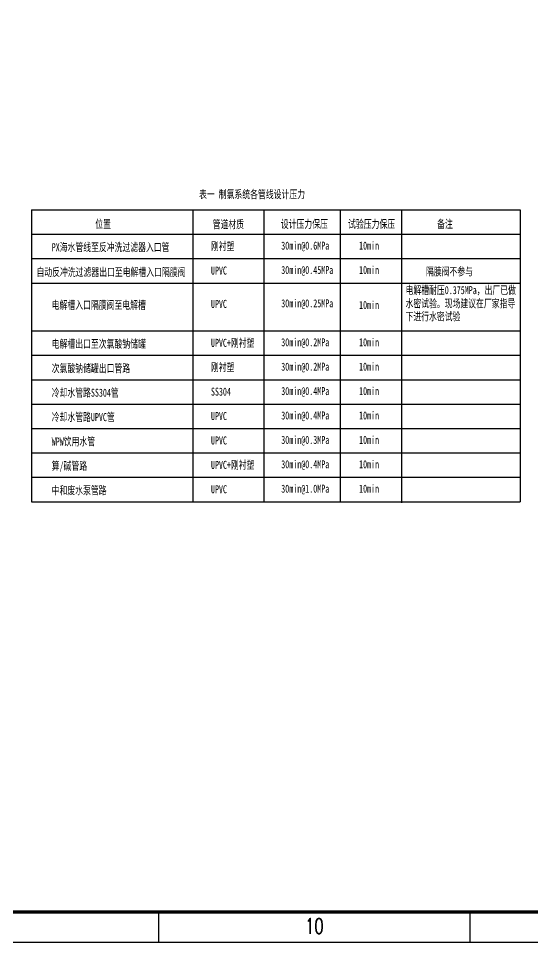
# Model space of a CAD drawing. Header units: millimetres. Extents: x -124780 to 1320, y -77622 to -18222.
# Drawn here: x -34936 to -18067, y -77622 to -47328 of the extents above; entities that cross this region are included whole.
import ezdxf
from ezdxf.enums import TextEntityAlignment as Align

# ---------------------------------------------------------------- set-up
doc = ezdxf.new("R2010")
doc.units = ezdxf.units.MM
doc.header["$MEASUREMENT"] = 0
doc.layers.add('图框', color=4, linetype='Continuous')
doc.styles.add('HZ', font='txt_____.ttf', dxfattribs={"width": 0.7, "bigfont": 'HZTXT'})
doc.styles.add('宋体', font='', dxfattribs={"width": 0.7})
doc.styles.get('宋体').set_extended_font_data('SimSun')

# ---------------------------------------------------------------- blocks, each defined once
blk = doc.blocks.new('*U16')
at = {"layer": '图框'}
blk.add_line((0, -500), (0, 500), dxfattribs=at)
blk = doc.blocks.new('*U17')
at = {"color": 0, "linetype": 'ByBlock', "lineweight": -2}
for p in [(91950.3, 0), (102167, 0)]:
    blk.add_blockref('*U16', p, dxfattribs=at)

msp = doc.modelspace()

# ---------------------------------------------------------------- linework, layer by layer
at = {"linetype": 'Continuous'}
for p, q in [((-34510, -53602), (-18473, -53602)), ((-34510, -53602), (-34510, -63171)), ((-29218, -53602), (-29218, -63171)), ((-26885, -53602), (-26885, -63171)), ((-24383, -53602), (-24383, -63171)), ((-22364, -53602), (-22364, -63202)), ((-18473, -53602), (-18473, -63171)), ((-34510, -54402), (-18473, -54402)), ((-34510, -55202), (-18473, -55202)), ((-34510, -56002), (-21412, -56002)), ((-34510, -56002), (-18473, -56002)), ((-34510, -57571), (-18473, -57571)), ((-34510, -58371), (-18473, -58371)), ((-34510, -59171), (-18473, -59171)), ((-34510, -59171), (-18473, -59171)), ((-34510, -59971), (-18473, -59971)), ((-34510, -60771), (-18473, -60771)), ((-34510, -61571), (-18473, -61571)), ((-34510, -61571), (-18473, -61571)), ((-34510, -62371), (-18473, -62371)), ((-34510, -63171), (-18473, -63171))]:
    msp.add_line(p, q, dxfattribs=at)
at = {"linetype": 'Continuous', "const_width": 100}
msp.add_lwpolyline([(-122280, -19222), (320, -19222), (320, -76622), (-122280, -76622)], close=True, dxfattribs=at)
at = {"layer": '图框', "color": 1}
msp.add_line((320, -76622), (-122280, -76622), dxfattribs=at)
at = {"layer": '图框'}
msp.add_line((1320, -77622), (-124780, -77622), dxfattribs=at)

# ---------------------------------------------------------------- block references
at = {"linetype": 'Continuous'}
msp.add_blockref('*U17', (-122280, -77122), dxfattribs=at)

# ---------------------------------------------------------------- texts
at = {"color": 7, "lineweight": 13, "style": '宋体', "width": 0.7}
for s, height, p in [('表一 制氯系统各管线设计压力', 262.55, (-29009, -53223)), ('位置', 262.5, (-32416, -54198)), ('管道材质', 262.5, (-28562, -54207)), ('设计压力保压', 262.5, (-26327, -54198)), ('试验压力保压', 262.5, (-24120, -54198)), ('备注', 262.5, (-21197, -54198)), ('PX海水管线至反冲洗过滤器入口管', 262.55, (-33845, -54959)), ('刚衬塑', 262.5, (-28620, -54923)), ('30min@0.6MPa', 262.55, (-26313, -54905)), ('10min', 262.5, (-23760, -54905)), ('30min@0.45MPa', 262.55, (-26313, -55705)), ('10min', 262.5, (-23760, -55705)), ('自动反冲洗过滤器出口至电解槽入口隔膜阀', 262.55, (-34345, -55774)), ('UPVC', 262.5, (-28620, -55723)), ('隔膜阀不参与', 262.5, (-21563, -55756)), ('电解槽耐压0.375MPa，出厂已做', 262.55, (-22235, -56365)), ('电解槽入口隔膜阀至电解槽', 262.55, (-33845, -56852)), ('UPVC', 262.5, (-28620, -56816)), ('30min@0.25MPa', 262.55, (-26313, -56798)), ('10min', 262.5, (-23760, -56852)), ('水密试验。现场建议在厂家指导', 262.55, (-22235, -56802)), ('下进行水密试验', 262.5, (-22235, -57228)), ('电解槽出口至次氯酸钠储罐', 262.55, (-33845, -58128)), ('UPVC+刚衬塑', 262.5, (-28620, -58093)), ('30min@0.2MPa', 262.55, (-26313, -58074)), ('10min', 262.5, (-23760, -58074)), ('次氯酸钠储罐出口管路', 262.5, (-33845, -58928)), ('刚衬塑', 262.5, (-28620, -58893)), ('30min@0.2MPa', 262.55, (-26313, -58874)), ('10min', 262.5, (-23760, -58874)), ('冷却水管路SS304管', 262.55, (-33845, -59728)), ('SS304', 262.5, (-28620, -59693)), ('30min@0.4MPa', 262.55, (-26313, -59674)), ('10min', 262.5, (-23760, -59674)), ('冷却水管路UPVC管', 262.5, (-33845, -60528)), ('UPVC', 262.5, (-28620, -60493)), ('30min@0.4MPa', 262.55, (-26313, -60474)), ('10min', 262.5, (-23760, -60474)), ('WPW饮用水管', 262.5, (-33845, -61328)), ('UPVC', 262.5, (-28620, -61293)), ('30min@0.3MPa', 262.55, (-26313, -61274)), ('10min', 262.5, (-23760, -61274)), ('UPVC+刚衬塑', 262.5, (-28620, -62093)), ('30min@0.4MPa', 262.55, (-26313, -62074)), ('10min', 262.5, (-23760, -62074)), ('算/碱管路', 262.5, (-33845, -62128)), ('中和废水泵管路', 262.5, (-33845, -62928)), ('UPVC', 262.5, (-28620, -62893)), ('30min@1.0MPa', 262.55, (-26313, -62874)), ('10min', 262.5, (-23760, -62874))]:
    msp.add_text(s, height=height, dxfattribs=at).set_placement(p)
at = {"layer": '图框', "style": 'HZ', "width": 0.7}
msp.add_text('10', height=500, dxfattribs=at).set_placement((-25225, -77333), align=Align.CENTER)

doc.saveas('drawing.dxf')
